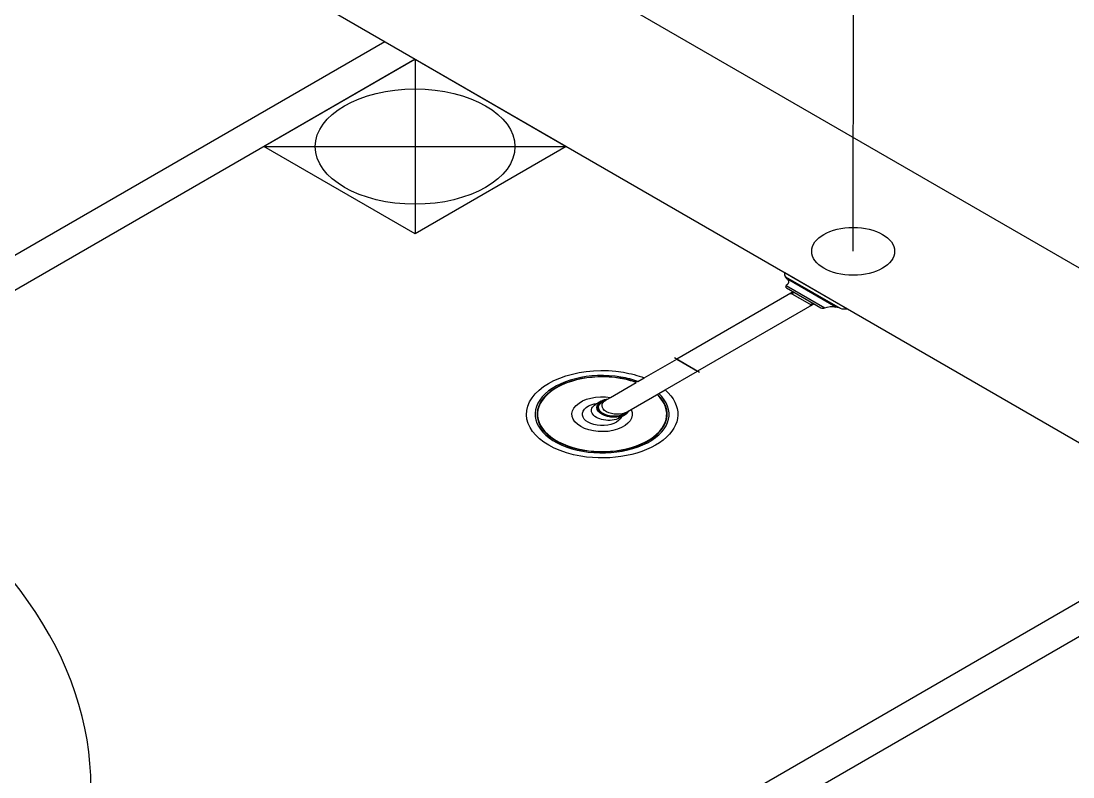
# Model space of a CAD drawing. Header units: millimetres. Extents: x 474.7 to 528.3, y 13.1 to 23.5.
# Drawn here: x 511.157 to 511.895, y 20.015 to 20.544 of the extents above; entities that cross this region are included whole.
import ezdxf

# ---------------------------------------------------------------- set-up
doc = ezdxf.new("R2010")
doc.units = ezdxf.units.MM
doc.header["$LTSCALE"] = 2.5
doc.linetypes.add('DASHDOT', pattern=[1, 0.5, -0.25, 0, -0.25])
doc.linetypes.add('HIDDEN2', pattern=[0.1875, 0.125, -0.0625])
for name, color, linetype in [('EIXO', 253, 'Continuous'), ('I-AGUA FRIA', 5, 'Continuous'), ('I-ARQ', 8, 'Continuous')]:
    doc.layers.add(name, color=color, linetype=linetype)

# ---------------------------------------------------------------- blocks, each defined once
blk = doc.blocks.new('*U31')
at = {"color": 8, "extrusion": (0, 0.816497, 0.57735)}
blk.add_circle((0.00115, -4.25672, -3.01032), 0.02909, dxfattribs=at)
at = {"layer": 'EIXO', "linetype": 'HIDDEN2'}
blk.add_line((-0.00115, -0.0003, -2.96532), (0, 0.96404), dxfattribs=at)

msp = doc.modelspace()

# ---------------------------------------------------------------- linework, layer by layer
at = {"layer": 'I-ARQ', "extrusion": (0, 0.816497, 0.57735)}
for p, q in [((514.98302, 18.59069, 20.09201), (510.77927, 21.01773, 16.65966)), ((514.87695, 18.52945, 20.17861), (510.82877, 20.86667, 16.87328)), ((511.41213, 20.52987, 17.3496), (510.55653, 20.03589, 18.04819)), ((511.43334, 20.51762, 17.36692), (510.57775, 20.02364, 18.06551)), ((511.32728, 20.45639, 17.45352), (511.43334, 20.51762, 17.36692)), ((511.43334, 20.51762, 17.36692), (511.53941, 20.45639, 17.45352)), ((511.43334, 20.51762, 17.36692), (511.43334, 20.39515, 17.54012)), ((511.43334, 20.39515, 17.54012), (511.32728, 20.45639, 17.45352)), ((511.32728, 20.45639, 17.45352), (511.53941, 20.45639, 17.45352)), ((511.53941, 20.45639, 17.45352), (511.43334, 20.39515, 17.54012)), ((511.99549, 20.19307, 17.82591), (511.1399, 19.69908, 18.5245)), ((512.01671, 20.18082, 17.84323), (511.16111, 19.68684, 18.54182))]:
    msp.add_line(p, q, dxfattribs=at)
at = {"layer": 'I-ARQ', "ltscale": 0.200747, "extrusion": (0, 0.816497, 0.57735), "elevation": 26.77936}
msp.add_lwpolyline([(-511.73148, 2.63656, 0.164371), (-511.73626, 2.63709), (-511.69258, 2.59341, 0.164371), (-511.69311, 2.59819)], format="xyb", dxfattribs=at)
at = {"layer": 'I-ARQ', "extrusion": (0, 0.816497, 0.57735), "elevation": 26.77936}
msp.add_lwpolyline([(-511.69311, 2.59819), (-511.73148, 2.63656), (-511.72841, 2.63513), (-511.69454, 2.60125)], close=True, dxfattribs=at)
for points in [[(-511.69454, 2.60125, -0.280777), (-511.69367, 2.60902)], [(-511.69367, 2.60902, 0.377188), (-511.69384, 2.61166), (-511.71801, 2.63582, 0.377188), (-511.72064, 2.63599)], [(-511.72064, 2.63599, -0.280777), (-511.72841, 2.63513)], [(-511.60866, 2.73562, -0.700978), (-511.54962, 2.81603, -1), (-511.57949, 2.7142, -0.07613), (-511.59404, 2.72101)], [(-511.58963, 2.72542, 0.06962), (-511.57777, 2.72006, 5.480122), (-511.60425, 2.74004)], [(-511.58493, 2.75936, -3.836175), (-511.57031, 2.74474)], [(-511.57806, 2.76824, -1.802734), (-511.56143, 2.75161)]]:
    msp.add_lwpolyline(points, format="xyb", dxfattribs=at)
at = {"layer": 'I-ARQ', "ltscale": 0.352288, "extrusion": (0, 0.816497, 0.57735), "elevation": 26.77936}
msp.add_lwpolyline([(-511.69367, 2.60902), (-511.72064, 2.63599)], dxfattribs=at)
at = {"layer": 'I-ARQ', "extrusion": (0, 0.816497, 0.57735), "elevation": 26.77936}
for points in [[(-511.69862, 2.61643), (-511.61685, 2.6982)], [(-511.71323, 2.63105), (-511.63147, 2.71281)]]:
    msp.add_lwpolyline(points, dxfattribs=at)
at = {"layer": 'I-ARQ', "ltscale": 0.025813, "extrusion": (0, 0.816497, 0.57735), "elevation": 26.77936}
msp.add_lwpolyline([(-511.6977, 2.61881), (-511.6957, 2.61935)], dxfattribs=at)
at = {"layer": 'I-ARQ', "ltscale": 0.242325, "extrusion": (0, 0.816497, 0.57735), "elevation": 26.77936}
msp.add_lwpolyline([(-511.69697, 2.61808), (-511.71159, 2.6327)], dxfattribs=at)
at = {"layer": 'I-ARQ', "ltscale": 0.029062, "extrusion": (0, 0.816497, 0.57735), "elevation": 26.77936}
for points in [[(-511.69935, 2.61716), (-511.6977, 2.61881)], [(-511.7125, 2.63032), (-511.71086, 2.63197), (-511.71032, 2.63396)]]:
    msp.add_lwpolyline(points, dxfattribs=at)
at = {"layer": 'I-ARQ', "ltscale": 0.218093, "extrusion": (0, 0.816497, 0.57735), "elevation": 26.77936}
msp.add_lwpolyline([(-511.6977, 2.61881), (-511.71005, 2.63116)], dxfattribs=at)
at = {"layer": 'I-ARQ', "ltscale": 0.06322, "extrusion": (0, 0.816497, 0.57735), "elevation": 26.77936}
for points in [[(-511.59404, 2.72101), (-511.61685, 2.6982)], [(-511.60866, 2.73562), (-511.63147, 2.71281)], [(-511.58963, 2.72542), (-511.59404, 2.72101)], [(-511.58493, 2.75936), (-511.60866, 2.73562)], [(-511.5636, 2.75145), (-511.57031, 2.74474)], [(-511.57822, 2.76607), (-511.58493, 2.75936)]]:
    msp.add_lwpolyline(points, dxfattribs=at)
at = {"layer": 'I-ARQ', "linetype": 'DASHDOT', "ltscale": 0.30975, "extrusion": (0, 0.816497, 0.57735), "elevation": 26.77936}
msp.add_lwpolyline([(-511.63293, 2.71428), (-511.61539, 2.69673)], dxfattribs=at)
at = {"layer": 'I-ARQ', "ltscale": 0.258125, "extrusion": (0, 0.816497, 0.57735), "elevation": 26.77936}
msp.add_lwpolyline([(-511.61685, 2.6982), (-511.63147, 2.71281)], dxfattribs=at)
at = {"layer": 'I-ARQ', "ltscale": 0.06322, "extrusion": (0, 0.816497, 0.57735), "elevation": 26.77936}
for points in [[(-511.58963, 2.72542), (-511.58867, 2.72638, 0.067971), (-511.5774, 2.72133, 5.429636), (-511.60329, 2.741)], [(-511.57031, 2.74474), (-511.58843, 2.72662, 0.067551), (-511.57731, 2.72165, 5.416932), (-511.60305, 2.74124)]]:
    msp.add_lwpolyline(points, format="xyb", dxfattribs=at)
at = {"layer": 'I-ARQ', "ltscale": 0.067121, "extrusion": (0, 0.816497, 0.57735), "elevation": 26.77936}
for points in [[(-511.56143, 2.75161), (-511.56014, 2.75289)], [(-511.56395, 2.74909), (-511.56143, 2.75161)]]:
    msp.add_lwpolyline(points, dxfattribs=at)
at = {"layer": 'I-ARQ', "ltscale": 0.067122, "extrusion": (0, 0.816497, 0.57735), "elevation": 26.77936}
msp.add_lwpolyline([(-511.57678, 2.76952), (-511.58066, 2.76564, 0.128945), (-511.58331, 2.76097)], format="xyb", dxfattribs=at)
at = {"layer": 'I-ARQ', "extrusion": (0, 0.816497, 0.57735)}
msp.add_circle((-511.43334, 2.44024, 26.77936), 0.07, dxfattribs=at)
msp.add_arc((-510.60603, 3.21806, 26.77936), 0.6, 135, 225, dxfattribs=at)
at = {"layer": 'I-ARQ', "extrusion": (0, -0.816497, -0.57735)}
for centre, major_axis, ratio, start_param, end_param in [((511.56846, 20.27107, 17.71559), (-0.00832, 0.0048, -0.00679), 0.939693, 4.212389, 6.283156), ((511.5719, 20.27306, 17.71278), (0.01021, 0), 1, 3.953679, 4.114696), ((511.5719, 20.27306, 17.71278), (0, 0.0059, -0.00834), 1, 2.168494, 2.329509)]:
    msp.add_ellipse(centre, major_axis=major_axis, ratio=ratio, start_param=start_param, end_param=end_param, dxfattribs=at)
at = {"layer": 'I-ARQ', "extrusion": (5.55112e-17, -0.816497, -0.57735)}
for centre, major_axis, ratio, start_param, end_param in [((511.57226, 20.27327, 17.71248), (-0.00832, 0.0048, -0.00679), 0.939692, 3.141597, 6.283189), ((511.57238, 20.27334, 17.71238), (-0.00796, 0.0046, -0.0065), 0.939693, 2.733002, 6.691777), ((511.57449, 20.27455, 17.71067), (-0.00731, 0.00422, -0.00597), 0.939693, 3.141593, 6.283185)]:
    msp.add_ellipse(centre, major_axis=major_axis, ratio=ratio, start_param=start_param, end_param=end_param, dxfattribs=at)
at = {"layer": 'I-ARQ', "extrusion": (1.66533e-16, -0.816497, -0.57735)}
msp.add_ellipse((511.57238, 20.27334, 17.71238), major_axis=(-0.00789, 0.00456, -0.00644), ratio=0.939693, start_param=2.754135, end_param=6.670643, dxfattribs=at)
at = {"layer": 'I-ARQ', "extrusion": (2.77556e-16, -0.816497, -0.57735)}
msp.add_ellipse((511.5723, 20.27329, 17.71245), major_axis=(0.00746, -0.00431, 0.00609), ratio=0.939693, start_param=1.070796, end_param=3.141564, dxfattribs=at)
at = {"layer": 'I-ARQ', "extrusion": (2.77556e-17, -0.816497, -0.57735)}
msp.add_ellipse((511.57226, 20.27327, 17.71248), major_axis=(-0.00831, 0.00481, -0.0068), ratio=0.942388, start_param=-0.000819, end_param=0.496805, dxfattribs=at)
at = {"layer": 'I-ARQ', "extrusion": (1.38778e-16, -0.816497, -0.57735)}
msp.add_ellipse((511.5723, 20.27329, 17.71245), major_axis=(-0.00746, 0.00431, -0.00609), ratio=0.939693, start_param=-0.000029, end_param=0.199444, dxfattribs=at)
at = {"layer": 'I-ARQ', "extrusion": (1.11022e-16, -0.816497, -0.57735)}
msp.add_ellipse((511.5723, 20.27329, 17.71245), major_axis=(0.00746, -0.00431, 0.00609), ratio=0.939693, start_param=-0.000029, end_param=1.070796, dxfattribs=at)
at = {"layer": 'I-ARQ', "extrusion": (-8.32667e-17, -0.816497, -0.57735)}
msp.add_ellipse((511.5723, 20.27329, 17.71245), major_axis=(-0.00746, 0.00431, -0.00609), ratio=0.939693, start_param=2.942153, end_param=3.141564, dxfattribs=at)
at = {"layer": 'I-ARQ', "extrusion": (-2.77556e-17, -0.816497, -0.57735)}
msp.add_ellipse((511.56846, 20.27107, 17.71559), major_axis=(-0.00832, 0.0048, -0.00679), ratio=0.939693, start_param=3.141564, end_param=4.212389, dxfattribs=at)

# ---------------------------------------------------------------- block references
at = {"layer": 'I-AGUA FRIA'}
msp.add_blockref('*U31', (511.74176, 20.38329, 5.21361), dxfattribs=at)

doc.saveas('drawing.dxf')
